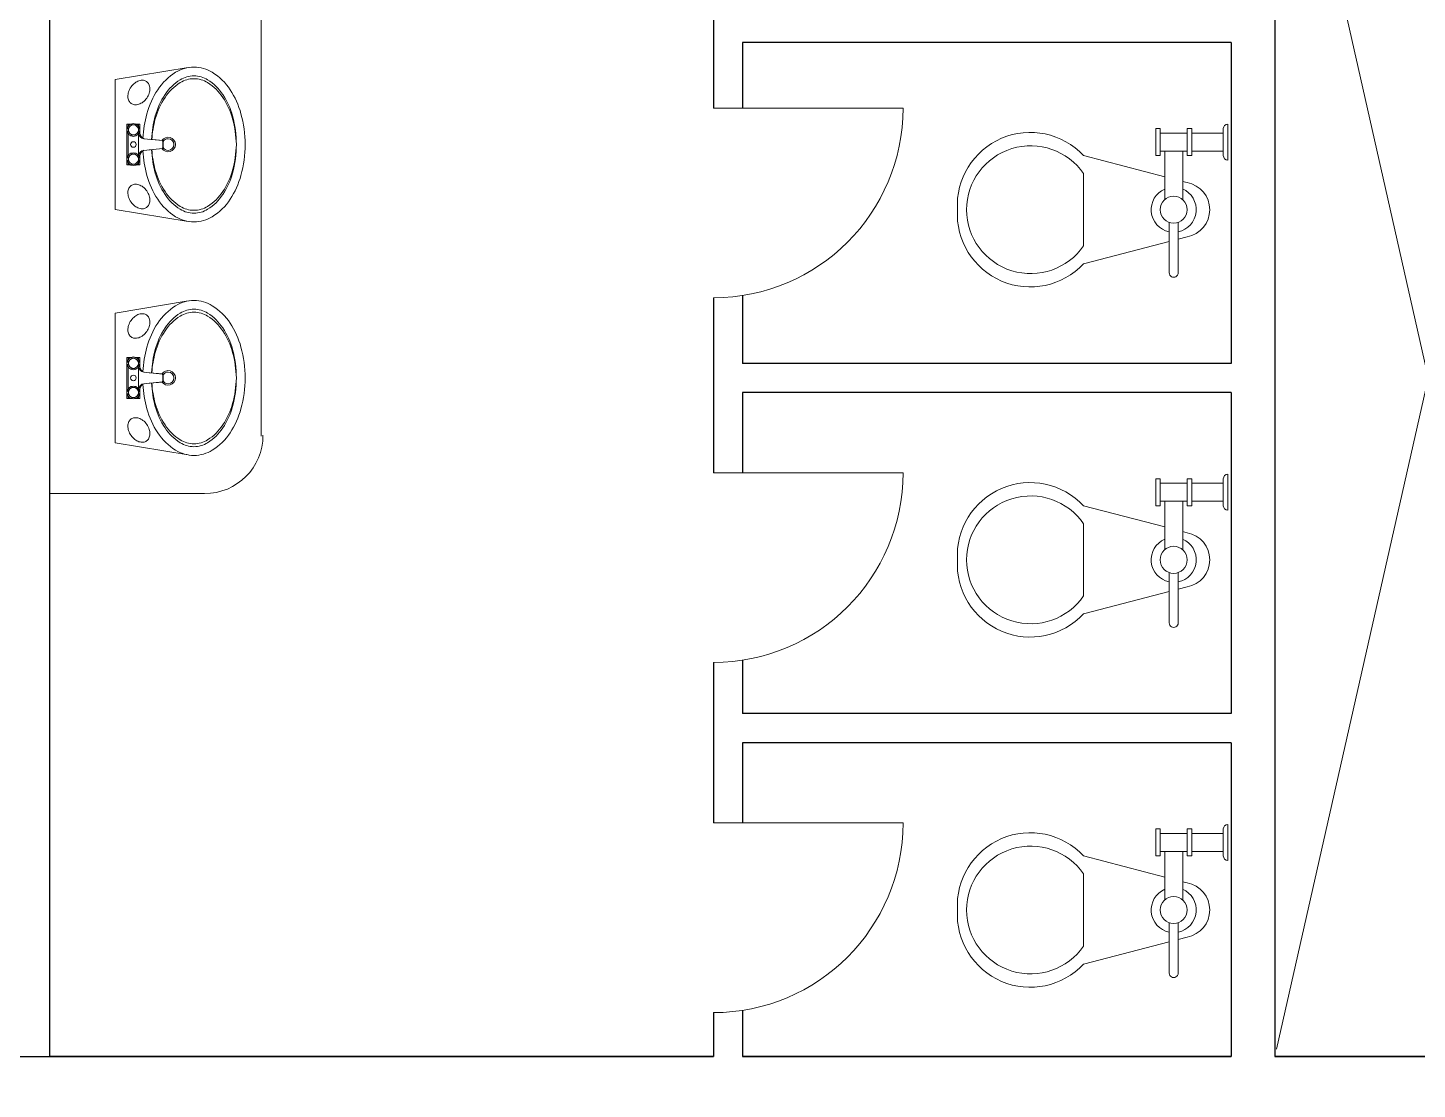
# Model space of a CAD drawing. Extents: x -59 to 582, y -1177 to 100.
# Drawn here: x 275 to 279.763, y -21.068 to -17.43 of the extents above; entities that cross this region are included whole.
import ezdxf

# ---------------------------------------------------------------- set-up
doc = ezdxf.new("R2010")
doc.units = 0
doc.header["$LTSCALE"] = 0.15
doc.layers.add('0 sockets', color=252, linetype='Continuous')
for name, color, linetype, lineweight in [('anal', 252, 'Continuous', 20), ('DOOR', 252, 'Continuous', 20), ('FIXT', 252, 'Continuous', 9), ('sofa', 252, 'Continuous', 9), ('wall', 252, 'Continuous', 30), ('WC', 252, 'Continuous', 9)]:
    doc.layers.add(name, color=color, linetype=linetype, lineweight=lineweight)

# ---------------------------------------------------------------- blocks, each defined once
blk = doc.blocks.new('ARCH')
at = {"layer": 'anal'}
for p, q in [((75.8000000037393, 372.7999999972633), (75.8000000037393, 369.9999999972632)), ((75.60621778638854, 369.8035898357494), (75.07500000373928, 369.8035898357494))]:
    blk.add_line(p, q, dxfattribs=at)
blk.add_arc((75.60621778638854, 370.0035898357495), 0.1999999999999886, 270, 0, dxfattribs=at)
at = {"layer": 'DOOR'}
for p, q in [((77.35000000373925, 371.1249999972632), (78.00000000373923, 371.1249999972632)), ((77.35000000373925, 369.8749999972632), (78.00000000373923, 369.8749999972632)), ((77.35000000373925, 368.6749999972633), (78.00000000373923, 368.6749999972633))]:
    blk.add_line(p, q, dxfattribs=at)
for centre in [(77.35000000373914, 371.1249999972632), (77.35000000373914, 369.8749999972632), (77.35000000373914, 368.6749999972633)]:
    blk.add_arc(centre, 0.6500000000000057, 270, 0, dxfattribs=at)
at = {"layer": 'FIXT'}
for p, q in [((75.55013406497683, 371.2639078855744), (75.3000000037393, 371.2224999972633)), ((75.3000000037393, 371.2224999972633), (75.3000000037393, 370.7774999972632)), ((75.33950000373927, 371.0699999972633), (75.33950000373927, 370.9299999972633)), ((75.35283485234943, 371.0699999972633), (75.33950000373927, 371.0699999972633)), ((75.34400000373928, 371.0689999972633), (75.33950000373927, 371.0699999972633)), ((75.35090946723285, 371.0689999972633), (75.34400000373928, 371.0689999972633)), ((75.34400000373928, 371.0689999972633), (75.34400000373928, 371.062649107904)), ((75.38450000373935, 371.0699999972633), (75.37116515512919, 371.0699999972633)), ((75.38000000373934, 371.0689999972633), (75.37309054024577, 371.0689999972633)), ((75.38000000373934, 371.0689999972633), (75.38450000373935, 371.0699999972633)), ((75.38000000373934, 371.0689999972633), (75.38000000373934, 371.062649107904)), ((75.38450000373935, 371.0699999972633), (75.38450000373935, 371.0391383385977)), ((75.34400000373928, 371.0373508866226), (75.34400000373928, 370.962649107904)), ((75.38000000373934, 371.0373508866226), (75.38000000373934, 370.962649107904)), ((75.46209811548154, 371.0132499972633), (75.39791716138821, 371.0199704808555)), ((75.46350531194544, 371.0139999972632), (75.41596407654193, 371.018080761407)), ((75.46209811548154, 371.0132499972633), (75.46350531194544, 371.0139999972632)), ((75.38450000373935, 370.9299999972633), (75.38450000373935, 370.9608616559289)), ((75.46209811548154, 370.9867499972632), (75.39791716138821, 370.9800295136711)), ((75.46350531194544, 370.9859999972633), (75.41596407654193, 370.9819192331197)), ((75.46209811548154, 370.9867499972632), (75.46350531194544, 370.9859999972633)), ((75.34400000373928, 370.9309999972633), (75.33950000373927, 370.9299999972633)), ((75.35283485234943, 370.9299999972633), (75.33950000373927, 370.9299999972633)), ((75.34400000373928, 370.9309999972633), (75.34400000373928, 370.9373508866227)), ((75.35090946723285, 370.9309999972633), (75.34400000373928, 370.9309999972633)), ((75.38450000373935, 370.9299999972633), (75.37116515512919, 370.9299999972633)), ((75.38000000373934, 370.9309999972633), (75.37309054024577, 370.9309999972633)), ((75.38000000373934, 370.9309999972633), (75.38000000373934, 370.9373508866227)), ((75.38000000373934, 370.9309999972633), (75.38450000373935, 370.9299999972633)), ((75.3000000037393, 370.7774999972632), (75.55013406497683, 370.7360921089521)), ((75.55013406497683, 370.4639078855744), (75.3000000037393, 370.4224999972632)), ((75.3000000037393, 370.4224999972632), (75.3000000037393, 369.9774999972633)), ((75.33950000373927, 370.2699999972632), (75.33950000373927, 370.1299999972632)), ((75.35283485234943, 370.2699999972632), (75.33950000373927, 370.2699999972632)), ((75.34400000373928, 370.2689999972632), (75.33950000373927, 370.2699999972632)), ((75.35090946723285, 370.2689999972632), (75.34400000373928, 370.2689999972632)), ((75.34400000373928, 370.2689999972632), (75.34400000373928, 370.2626491079039)), ((75.34400000373928, 370.2373508866226), (75.34400000373928, 370.1626491079039)), ((75.38450000373935, 370.2699999972632), (75.37116515512919, 370.2699999972632)), ((75.38000000373934, 370.2689999972632), (75.37309054024577, 370.2689999972632)), ((75.38000000373934, 370.2689999972632), (75.38450000373935, 370.2699999972632)), ((75.38000000373934, 370.2689999972632), (75.38000000373934, 370.2626491079039)), ((75.38000000373934, 370.2373508866226), (75.38000000373934, 370.1626491079039)), ((75.38450000373935, 370.2699999972632), (75.38450000373935, 370.2391383385976)), ((75.46209811548154, 370.2132499972632), (75.39791716138821, 370.2199704808555)), ((75.46350531194544, 370.2139999972633), (75.41596407654193, 370.2180807614069)), ((75.46209811548154, 370.2132499972632), (75.46350531194544, 370.2139999972633)), ((75.38450000373935, 370.1299999972632), (75.38450000373935, 370.1608616559288)), ((75.46209811548154, 370.1867499972633), (75.39791716138821, 370.180029513671)), ((75.46350531194544, 370.1859999972633), (75.41596407654193, 370.1819192331196)), ((75.46209811548154, 370.1867499972633), (75.46350531194544, 370.1859999972633)), ((75.34400000373928, 370.1309999972632), (75.33950000373927, 370.1299999972632)), ((75.35283485234943, 370.1299999972632), (75.33950000373927, 370.1299999972632)), ((75.34400000373928, 370.1309999972632), (75.34400000373928, 370.1373508866226)), ((75.35090946723285, 370.1309999972632), (75.34400000373928, 370.1309999972632)), ((75.38450000373935, 370.1299999972632), (75.37116515512919, 370.1299999972632)), ((75.38000000373934, 370.1309999972632), (75.37309054024577, 370.1309999972632)), ((75.38000000373934, 370.1309999972632), (75.38000000373934, 370.1373508866226)), ((75.38000000373934, 370.1309999972632), (75.38450000373935, 370.1299999972632)), ((75.3000000037393, 369.9774999972633), (75.55013406497683, 369.9360921089522))]:
    blk.add_line(p, q, dxfattribs=at)
for centre, radius in [((75.36200000373931, 371.0499999972633), 0.022), ((75.36200000373931, 371.0499999972633), 0.01725000000000002), ((75.36200000373931, 370.9999999972633), 0.009500000000000697), ((75.36200000373931, 370.9499999972633), 0.022), ((75.36200000373931, 370.9499999972633), 0.01725000000000002), ((75.36200000373931, 370.2499999972632), 0.022), ((75.36200000373931, 370.2499999972632), 0.01725000000000002), ((75.36200000373931, 370.1999999972633), 0.009500000000000697), ((75.36200000373931, 370.1499999972632), 0.022), ((75.36200000373931, 370.1499999972632), 0.01725000000000002)]:
    blk.add_circle(centre, radius, dxfattribs=at)
for centre, radius, start, end in [((75.61359080185441, 371.0765617037646), 0.2016113310805775, 122.0725242299872, 146.5346206536453), ((75.5695000037393, 371.1469233903515), 0.1185766069117644, 90, 122.0725242299872), ((75.5695000037393, 371.1469233903515), 0.1185766069117636, 57.92747577001282, 90), ((75.52540920562417, 371.0765617037646), 0.2016113310805762, 33.46537934635468, 57.92747577001282), ((75.40557867443711, 371.1608418879566), 0.06322168120376927, 145.0000000000004, 162.151780273373), ((75.40557867443711, 371.1608418879566), 0.06322168120377306, 127.8482197266326, 144.999999999999), ((75.39605049510926, 371.1731042195501), 0.04769264461385053, 108.3102771675203, 127.8482197266349), ((75.39236383595797, 371.1842449433817), 0.03595777421868709, 84.070479273349, 108.3102771675203), ((75.39363382682116, 371.1964727708961), 0.02366417252863107, 54.99999999999903, 84.0704792733472), ((75.39363382682116, 371.1964727708961), 0.02366417252863132, 25.92952072665107, 54.99999999999903), ((75.38257778999476, 371.1910972065344), 0.03595777421868816, 1.689722832478297, 25.92952072665471), ((75.37084802232864, 371.1907511809726), 0.04769264461384821, 342.1517802733678, 1.689722832478297), ((75.61359080185441, 371.0765617037646), 0.1716113310805771, 122.072524229988, 146.5346206536453), ((75.61359080185441, 371.0665617037646), 0.1716113310805772, 122.072524229988, 146.5346206536453), ((75.5695000037393, 371.1469233903515), 0.08857660691176462, 90, 122.072524229988), ((75.5695000037393, 371.1369233903515), 0.08857660691176461, 90, 122.072524229988), ((75.5695000037393, 371.1469233903515), 0.08857660691176378, 57.92747577001282, 90), ((75.5695000037393, 371.1369233903515), 0.08857660691176376, 57.92747577001282, 90), ((75.52540920562417, 371.0765617037646), 0.1716113310805757, 33.46537934635468, 57.92747577001282), ((75.52540920562417, 371.0665617037646), 0.1716113310805757, 33.46537934635468, 57.92747577001282), ((75.39079702266584, 371.1656014833515), 0.04769264461384524, 162.151780273373, 181.6897228324766), ((75.37906725499961, 371.1652554577896), 0.03595777421868784, 181.689722832475, 205.9295207266547), ((75.36801121817321, 371.159879893428), 0.02366417252863087, 205.9295207266583, 235.0000000000036), ((75.3655945498851, 371.183248444774), 0.04769264461385218, 288.3102771675337, 307.8482197266349), ((75.35606637055726, 371.1955107763674), 0.06322168120377697, 307.8482197266326, 324.9999999999968), ((75.35606637055726, 371.1955107763674), 0.06322168120377177, 324.999999999999, 342.1517802733662), ((75.6835616328262, 371.030309798546), 0.2854871674294328, 146.5346206536453, 164.6875727811857), ((75.6835616328262, 371.030309798546), 0.2554871674294328, 146.5346206536453, 164.6875727811857), ((75.6835616328262, 371.020309798546), 0.2554871674294327, 146.5346206536453, 164.6875727811857), ((75.4554383746525, 371.030309798546), 0.2554871674294351, 15.3124272188143, 33.46537934635468), ((75.4554383746525, 371.020309798546), 0.255487167429435, 15.3124272188143, 33.46537934635468), ((75.4554383746525, 371.030309798546), 0.2854871674294338, 15.3124272188143, 33.46537934635468), ((75.36801121817321, 371.159879893428), 0.02366417252862862, 234.9999999999968, 264.0704792733391), ((75.36928120903652, 371.1721077209423), 0.0359577742186856, 264.0704792733391, 288.3102771675321), ((75.794261265299, 370.9999999972633), 0.4002612615596737, 164.6875727811857, 176.8829006110579), ((75.794261265299, 370.9999999972633), 0.3702612615596732, 164.6875727811857, 177.3132669598282), ((75.34473874217959, 370.9999999972633), 0.3702612615596762, 0, 15.3124272188143), ((75.34473874217959, 370.9999999972633), 0.4002612615596772, 0, 15.3124272188143), ((75.33326338856075, 371.0499999972633), 0.01148661517858986, 315.8561028016983, 44.14389719830163), ((75.36200000373931, 371.0787366124418), 0.01148661517858986, 225.8561028016983, 314.1438971983017), ((75.39073661891787, 371.0499999972633), 0.01148661517858986, 135.8561028016984, 224.1438971983015), ((75.794261265299, 370.9899999972632), 0.3702612615596779, 164.6875727811857, 175.7709552609191), ((75.34473874217959, 370.9899999972632), 0.3702612615596785, 1.547630100424148, 15.3124272188143), ((75.36200000373931, 371.0212633820847), 0.01148661517858986, 45.85610280169836, 134.1438971983016), ((75.40000000373932, 371.039861729377), 0.02, 186.6526745146218, 264.0222574562013), ((75.40450000373933, 371.0391383385977), 0.02, 180, 254.9386848610555), ((75.48100000373934, 370.9999999972633), 0.025, 211.882673420663, 148.1173265793371), ((75.36521854305529, 370.9999999972633), 0.09778146068397708, 352.2121045592447, 7.787895440755307), ((75.36547967755014, 370.9999999972633), 0.09902032618912461, 351.8719953119207, 8.128004688079324), ((75.48100000373934, 370.9999999972633), 0.02, 90, 148.5007111808767), ((75.48100000373934, 370.9999999972633), 0.02, 270, 90), ((75.34473874217959, 370.9999999972633), 0.3702612615596738, 344.6875727811857, 0), ((75.34473874217959, 371.0099999972633), 0.3702612615596795, 344.6875727811857, 358.4523698995758), ((75.34473874217959, 370.9999999972633), 0.4002612615596736, 344.6875727811857, 0), ((75.33326338856075, 370.9499999972633), 0.01148661517858986, 315.8561028016983, 44.14389719830163), ((75.36200000373931, 370.9787366124418), 0.01148661517858986, 225.8561028016983, 314.1438971983017), ((75.39073661891787, 370.9499999972633), 0.01148661517858986, 135.8561028016984, 224.1438971983015), ((75.40000000373932, 370.9601382651496), 0.02, 95.97774254379708, 173.3473254853781), ((75.40450000373933, 370.9608616559289), 0.02, 105.0613151389445, 180), ((75.794261265299, 370.9999999972633), 0.4002612615596728, 183.117099388942, 195.3124272188143), ((75.794261265299, 370.9999999972633), 0.3702612615596605, 182.6867330401718, 195.3124272188158), ((75.794261265299, 371.0099999972633), 0.3702612615596824, 184.2290447390808, 195.3124272188143), ((75.48100000373934, 370.9999999972633), 0.02, 211.4992888191256, 270), ((75.36200000373931, 370.9212633820847), 0.01148661517858986, 45.85610280169836, 134.1438971983016), ((75.6835616328262, 370.9796901959805), 0.2554871674294328, 195.3124272188143, 213.4653793463546), ((75.4554383746525, 370.9796901959805), 0.2554871674294351, 326.5346206536453, 344.6875727811857), ((75.36801121817321, 370.8401201010986), 0.02366417252863081, 124.9999999999964, 154.0704792733416), ((75.36801121817321, 370.8401201010986), 0.02366417252862862, 95.92952072666088, 125.0000000000033), ((75.36928120903652, 370.8278922735842), 0.03595777421868561, 71.68972283246785, 95.92952072666088), ((75.3655945498851, 370.8167515497526), 0.04769264461385221, 52.15178027336511, 71.6897228324663), ((75.6835616328262, 370.9696901959805), 0.285487167429431, 195.3124272188143, 213.4653793463546), ((75.6835616328262, 370.9696901959805), 0.2554871674294303, 195.3124272188158, 213.4653793463546), ((75.4554383746525, 370.9696901959805), 0.2554871674294325, 326.5346206536453, 344.6875727811857), ((75.4554383746525, 370.9696901959805), 0.2854871674294319, 326.5346206536453, 344.6875727811857), ((75.39079702266584, 370.8343985111751), 0.04769264461384533, 178.3102771675217, 197.848219726627), ((75.37906725499961, 370.8347445367369), 0.03595777421868784, 154.0704792733453, 178.310277167525), ((75.40557867443711, 370.8391581065699), 0.06322168120376917, 197.848219726627, 214.9999999999996), ((75.35606637055726, 370.8044892181591), 0.06322168120377696, 35.00000000000324, 52.15178027336739), ((75.35606637055726, 370.8044892181591), 0.06322168120377175, 17.84821972663374, 35.00000000000097), ((75.37084802232864, 370.8092488135539), 0.04769264461384821, 358.3102771675217, 17.84821972663219), ((75.61359080185441, 370.923438290762), 0.2016113310805768, 213.4653793463546, 237.9274757700128), ((75.61359080185441, 370.933438290762), 0.1716113310805771, 213.4653793463546, 237.927475770012), ((75.61359080185441, 370.923438290762), 0.1716113310805771, 213.4653793463546, 237.927475770012), ((75.52540920562417, 370.933438290762), 0.1716113310805757, 302.0725242299872, 326.5346206536453), ((75.52540920562417, 370.923438290762), 0.1716113310805756, 302.0725242299872, 326.5346206536453), ((75.52540920562417, 370.923438290762), 0.2016113310805762, 302.0725242299872, 326.5346206536453), ((75.40557867443711, 370.8391581065699), 0.06322168120377306, 215.000000000001, 232.1517802733674), ((75.39605049510926, 370.8268957749765), 0.04769264461385053, 232.1517802733651, 251.6897228324782), ((75.39236383595797, 370.8157550511448), 0.03595777421868708, 251.6897228324797, 275.929520726651), ((75.39363382682116, 370.8035272236305), 0.02366417252863108, 275.9295207266528, 305.000000000001), ((75.39363382682116, 370.8035272236305), 0.02366417252863127, 305.000000000001, 334.0704792733489), ((75.38257778999476, 370.8089027879921), 0.03595777421868822, 334.0704792733453, 358.3102771675217), ((75.5695000037393, 370.863076604175), 0.08857660691176462, 237.927475770012, 270), ((75.5695000037393, 370.853076604175), 0.08857660691176505, 237.927475770012, 270), ((75.5695000037393, 370.863076604175), 0.08857660691176378, 270, 302.0725242299872), ((75.5695000037393, 370.853076604175), 0.08857660691176428, 270, 302.0725242299872), ((75.5695000037393, 370.853076604175), 0.1185766069117651, 237.9274757700128, 270), ((75.5695000037393, 370.853076604175), 0.1185766069117642, 270, 302.0725242299872), ((75.61359080185441, 370.2765617037645), 0.2016113310805775, 122.0725242299872, 146.5346206536453), ((75.5695000037393, 370.3469233903514), 0.1185766069117644, 90, 122.0725242299872), ((75.5695000037393, 370.3469233903514), 0.08857660691176462, 90, 122.072524229988), ((75.5695000037393, 370.3469233903514), 0.1185766069117636, 57.92747577001282, 90), ((75.5695000037393, 370.3469233903514), 0.08857660691176378, 57.92747577001282, 90), ((75.52540920562417, 370.2765617037645), 0.2016113310805762, 33.46537934635468, 57.92747577001282), ((75.39079702266584, 370.3656014833514), 0.04769264461384524, 162.151780273373, 181.6897228324766), ((75.40557867443711, 370.3608418879566), 0.06322168120376927, 145.0000000000004, 162.151780273373), ((75.40557867443711, 370.3608418879566), 0.06322168120377306, 127.8482197266326, 144.999999999999), ((75.39605049510926, 370.37310421955), 0.04769264461385053, 108.3102771675203, 127.8482197266349), ((75.39236383595797, 370.3842449433816), 0.03595777421868709, 84.070479273349, 108.3102771675203), ((75.39363382682116, 370.396472770896), 0.02366417252863107, 54.99999999999903, 84.0704792733472), ((75.39363382682116, 370.396472770896), 0.02366417252863132, 25.92952072665107, 54.99999999999903), ((75.6835616328262, 370.2303097985459), 0.2854871674294328, 146.5346206536453, 164.6875727811857), ((75.38257778999476, 370.3910972065344), 0.03595777421868816, 1.689722832478297, 25.92952072665471), ((75.37084802232864, 370.3907511809725), 0.04769264461384821, 342.1517802733678, 1.689722832478297), ((75.61359080185441, 370.2765617037645), 0.1716113310805771, 122.072524229988, 146.5346206536453), ((75.61359080185441, 370.2665617037645), 0.1716113310805772, 122.072524229988, 146.5346206536453), ((75.5695000037393, 370.3369233903514), 0.08857660691176461, 90, 122.072524229988), ((75.5695000037393, 370.3369233903514), 0.08857660691176376, 57.92747577001282, 90), ((75.52540920562417, 370.2765617037645), 0.1716113310805757, 33.46537934635468, 57.92747577001282), ((75.52540920562417, 370.2665617037645), 0.1716113310805757, 33.46537934635468, 57.92747577001282), ((75.4554383746525, 370.2303097985459), 0.2854871674294338, 15.3124272188143, 33.46537934635468), ((75.37906725499961, 370.3652554577897), 0.03595777421868784, 181.689722832475, 205.9295207266547), ((75.36801121817321, 370.3598798934279), 0.02366417252863087, 205.9295207266583, 235.0000000000036), ((75.36801121817321, 370.3598798934279), 0.02366417252862862, 234.9999999999968, 264.0704792733391), ((75.36928120903652, 370.3721077209423), 0.0359577742186856, 264.0704792733391, 288.3102771675321), ((75.3655945498851, 370.3832484447739), 0.04769264461385218, 288.3102771675337, 307.8482197266349), ((75.35606637055726, 370.3955107763674), 0.06322168120377697, 307.8482197266326, 324.9999999999968), ((75.35606637055726, 370.3955107763674), 0.06322168120377177, 324.999999999999, 342.1517802733662), ((75.6835616328262, 370.2303097985459), 0.2554871674294328, 146.5346206536453, 164.6875727811857), ((75.6835616328262, 370.2203097985459), 0.2554871674294327, 146.5346206536453, 164.6875727811857), ((75.4554383746525, 370.2303097985459), 0.2554871674294351, 15.3124272188143, 33.46537934635468), ((75.4554383746525, 370.2203097985459), 0.255487167429435, 15.3124272188143, 33.46537934635468), ((75.794261265299, 370.1999999972633), 0.4002612615596737, 164.6875727811857, 176.8829006110579), ((75.794261265299, 370.1999999972633), 0.3702612615596732, 164.6875727811857, 177.3132669598282), ((75.794261265299, 370.1899999972633), 0.3702612615596779, 164.6875727811857, 175.7709552609191), ((75.34473874217959, 370.1999999972633), 0.3702612615596762, 0, 15.3124272188143), ((75.34473874217959, 370.1899999972633), 0.3702612615596785, 1.547630100424148, 15.3124272188143), ((75.34473874217959, 370.1999999972633), 0.4002612615596772, 0, 15.3124272188143), ((75.33326338856075, 370.2499999972632), 0.01148661517858986, 315.8561028016983, 44.14389719830163), ((75.36200000373931, 370.2787366124418), 0.01148661517858986, 225.8561028016983, 314.1438971983017), ((75.39073661891787, 370.2499999972632), 0.01148661517858986, 135.8561028016984, 224.1438971983015), ((75.40000000373932, 370.2398617293769), 0.02, 186.6526745146218, 264.0222574562013), ((75.40450000373933, 370.2391383385976), 0.02, 180, 254.9386848610555), ((75.36200000373931, 370.2212633820847), 0.01148661517858986, 45.85610280169836, 134.1438971983016), ((75.48100000373934, 370.1999999972633), 0.025, 211.882673420663, 148.1173265793371), ((75.36521854305529, 370.1999999972633), 0.09778146068397708, 352.2121045592447, 7.787895440755307), ((75.36547967755014, 370.1999999972633), 0.09902032618912461, 351.8719953119207, 8.128004688079324), ((75.48100000373934, 370.1999999972633), 0.02, 90, 148.5007111808767), ((75.48100000373934, 370.1999999972633), 0.02, 211.4992888191256, 270), ((75.48100000373934, 370.1999999972633), 0.02, 270, 90), ((75.34473874217959, 370.1999999972633), 0.3702612615596738, 344.6875727811857, 0), ((75.34473874217959, 370.2099999972633), 0.3702612615596795, 344.6875727811857, 358.4523698995758), ((75.34473874217959, 370.1999999972633), 0.4002612615596736, 344.6875727811857, 0), ((75.33326338856075, 370.1499999972632), 0.01148661517858986, 315.8561028016983, 44.14389719830163), ((75.36200000373931, 370.1787366124419), 0.01148661517858986, 225.8561028016983, 314.1438971983017), ((75.39073661891787, 370.1499999972632), 0.01148661517858986, 135.8561028016984, 224.1438971983015), ((75.40000000373932, 370.1601382651496), 0.02, 95.97774254379708, 173.3473254853781), ((75.40450000373933, 370.1608616559288), 0.02, 105.0613151389445, 180), ((75.794261265299, 370.1999999972633), 0.4002612615596728, 183.117099388942, 195.3124272188143), ((75.794261265299, 370.1999999972633), 0.3702612615596605, 182.6867330401718, 195.3124272188158), ((75.794261265299, 370.2099999972633), 0.3702612615596824, 184.2290447390808, 195.3124272188143), ((75.36200000373931, 370.1212633820846), 0.01148661517858986, 45.85610280169836, 134.1438971983016), ((75.6835616328262, 370.1696901959806), 0.285487167429431, 195.3124272188143, 213.4653793463546), ((75.6835616328262, 370.1796901959806), 0.2554871674294328, 195.3124272188143, 213.4653793463546), ((75.6835616328262, 370.1696901959806), 0.2554871674294303, 195.3124272188158, 213.4653793463546), ((75.4554383746525, 370.1796901959806), 0.2554871674294351, 326.5346206536453, 344.6875727811857), ((75.4554383746525, 370.1696901959806), 0.2554871674294325, 326.5346206536453, 344.6875727811857), ((75.4554383746525, 370.1696901959806), 0.2854871674294319, 326.5346206536453, 344.6875727811857), ((75.37906725499961, 370.0347445367369), 0.03595777421868784, 154.0704792733453, 178.310277167525), ((75.36801121817321, 370.0401201010985), 0.02366417252863081, 124.9999999999964, 154.0704792733416), ((75.36801121817321, 370.0401201010985), 0.02366417252862862, 95.92952072666088, 125.0000000000033), ((75.36928120903652, 370.0278922735841), 0.03595777421868561, 71.68972283246785, 95.92952072666088), ((75.3655945498851, 370.0167515497526), 0.04769264461385221, 52.15178027336511, 71.6897228324663), ((75.35606637055726, 370.0044892181591), 0.06322168120377696, 35.00000000000324, 52.15178027336739), ((75.39079702266584, 370.0343985111751), 0.04769264461384533, 178.3102771675217, 197.848219726627), ((75.40557867443711, 370.0391581065699), 0.06322168120376917, 197.848219726627, 214.9999999999996), ((75.40557867443711, 370.0391581065699), 0.06322168120377306, 215.000000000001, 232.1517802733674), ((75.35606637055726, 370.0044892181591), 0.06322168120377175, 17.84821972663374, 35.00000000000097), ((75.38257778999476, 370.0089027879922), 0.03595777421868822, 334.0704792733468, 358.3102771675217), ((75.37084802232864, 370.0092488135539), 0.04769264461384821, 358.3102771675217, 17.84821972663219), ((75.61359080185441, 370.123438290762), 0.2016113310805768, 213.4653793463546, 237.9274757700128), ((75.61359080185441, 370.133438290762), 0.1716113310805771, 213.4653793463546, 237.927475770012), ((75.61359080185441, 370.123438290762), 0.1716113310805771, 213.4653793463546, 237.927475770012), ((75.52540920562417, 370.133438290762), 0.1716113310805757, 302.0725242299872, 326.5346206536453), ((75.52540920562417, 370.123438290762), 0.1716113310805756, 302.0725242299872, 326.5346206536453), ((75.52540920562417, 370.123438290762), 0.2016113310805762, 302.0725242299872, 326.5346206536453), ((75.39605049510926, 370.0268957749764), 0.04769264461385053, 232.1517802733651, 251.6897228324782), ((75.39236383595797, 370.0157550511448), 0.03595777421868708, 251.6897228324797, 275.929520726651), ((75.39363382682116, 370.0035272236304), 0.02366417252863108, 275.9295207266528, 305.000000000001), ((75.39363382682116, 370.0035272236304), 0.02366417252863127, 305.000000000001, 334.0704792733489), ((75.5695000037393, 370.053076604175), 0.1185766069117651, 237.9274757700128, 270), ((75.5695000037393, 370.063076604175), 0.08857660691176462, 237.927475770012, 270), ((75.5695000037393, 370.053076604175), 0.08857660691176505, 237.927475770012, 270), ((75.5695000037393, 370.063076604175), 0.08857660691176378, 270, 302.0725242299872), ((75.5695000037393, 370.053076604175), 0.08857660691176428, 270, 302.0725242299872), ((75.5695000037393, 370.053076604175), 0.1185766069117642, 270, 302.0725242299872)]:
    blk.add_arc(centre, radius, start, end, dxfattribs=at)
at = {"layer": 'sofa'}
for p, q in [((80.31935484244896, 367.8999999972632), (79.27500000373932, 372.5249999972633)), ((80.32500000373928, 372.5249999972633), (79.28064516502964, 367.8999999972633))]:
    blk.add_line(p, q, dxfattribs=at)
at = {"layer": 'wall'}
for p, q in [((75.075, 367.8749999999999), (75.075, 374.925)), ((79.27500000373932, 372.5249999972633), (79.27500000373932, 367.8749999999999)), ((77.35000000373925, 371.6749999972632), (77.35000000373925, 371.1249999972632)), ((79.12500000373934, 371.3499999972632), (77.45000000373928, 371.3499999972632)), ((77.45000000373928, 371.3499999972632), (77.45000000373928, 371.1249999972632)), ((79.12500000373934, 371.3499999972632), (79.12500000373934, 370.2499999972632)), ((77.35000000373925, 370.4749999972632), (77.35000000373925, 369.8749999972632)), ((77.45000000373928, 370.4827383683299), (77.45000000373928, 370.2499999972632)), ((79.12500000373934, 370.2499999972632), (77.45000000373928, 370.2499999972632)), ((79.12500000373934, 370.1499999972632), (77.45000000373928, 370.1499999972632)), ((77.45000000373928, 370.1499999972632), (77.45000000373928, 369.8749999972632)), ((79.12500000373934, 370.1499999972632), (79.12500000373934, 369.0499999972632)), ((77.35000000373925, 369.2249999972632), (77.35000000373925, 368.6749999972633)), ((77.45000000373928, 369.2327383683299), (77.45000000373928, 369.0499999972633)), ((79.12500000373934, 369.0499999972633), (77.45000000373928, 369.0499999972633)), ((79.12500000373934, 368.9499999972633), (77.45000000373916, 368.9499999972633)), ((77.45000000373928, 368.9499999972633), (77.45000000373928, 368.6749999972632)), ((79.12500000373934, 368.9499999972633), (79.12500000373934, 367.8749999999999)), ((77.35000000373925, 368.0249999972632), (77.3500000037392, 367.8749999999999)), ((77.45000000373928, 368.03273836833), (77.45000000373928, 367.8749999999999)), ((72.37500000000001, 367.8749999999999), (77.3500000037392, 367.8749999999999)), ((77.3500000037392, 367.8749999999999), (75.075, 367.8749999999999)), ((79.12500000373934, 367.8749999999999), (77.45000000373926, 367.8749999999999)), ((77.45000000373928, 367.8749999999999), (79.12500000373936, 367.8749999999999)), ((80.32500000373928, 367.8749999999999), (79.27500000373932, 367.875)), ((79.27500000373932, 367.8749999999999), (80.32500000373928, 367.875))]:
    blk.add_line(p, q, dxfattribs=at)
at = {"layer": 'WC'}
for p, q in [((78.86610297716796, 371.0546509198548), (78.88154668342868, 371.0546509197454)), ((78.8661029765121, 370.9619886822904), (78.86610297716796, 371.0546509198548)), ((78.88154668342868, 371.0546509197454), (78.88154668277282, 370.9619886821811)), ((78.97420892099304, 371.0546509190896), (78.98965262725376, 371.0546509189803)), ((78.97420892033718, 370.9619886815252), (78.97420892099304, 371.0546509190896)), ((78.98965262725376, 371.0546509189803), (78.9896526265979, 370.961988681416)), ((79.09775857042298, 370.9619886806507), (79.09775857107884, 371.0546509182151)), ((79.11320227657434, 370.9465449742808), (79.11320227744882, 371.0700946243666)), ((78.88154668331931, 371.0392072134847), (78.97420892088367, 371.0392072128288)), ((78.9896526271444, 371.0392072127196), (79.09775857096948, 371.0392072119544)), ((78.89716953551245, 370.8894217950926), (78.61900367634048, 370.9619886840394)), ((78.88154668277282, 370.9619886821811), (78.8661029765121, 370.9619886822904)), ((78.97420892044643, 370.9774323877859), (78.88154668288207, 370.9774323884418)), ((78.8969903891428, 370.9774323883325), (78.8969903879666, 370.8112488427433)), ((78.95876521300609, 370.8107669986708), (78.9587652141857, 370.9774323878953)), ((78.9896526265979, 370.961988681416), (78.97420892033718, 370.9619886815252)), ((79.09775857053224, 370.9774323869115), (78.98965262670716, 370.9774323876767)), ((78.61900367415429, 370.6531145588249), (78.61900367590324, 370.9002138589965)), ((78.97420891968132, 370.8693264439609), (78.9583852982757, 370.8734530023858)), ((78.91243409245222, 370.5604523191836), (78.91243409367651, 370.7334280067862)), ((78.94332150619796, 370.7334280065676), (78.94332150497367, 370.560452318965)), ((78.91216846146445, 370.6678169651101), (78.61900367371705, 370.591339733782)), ((78.9742089183696, 370.6840019688321), (78.94306822900792, 370.6758785795595)), ((79.11320227657434, 369.7465449742807), (79.11320227744882, 369.8700946243665)), ((78.86610297716796, 369.8546509198547), (78.88154668342868, 369.8546509197455)), ((78.8661029765121, 369.7619886822904), (78.86610297716796, 369.8546509198547)), ((78.88154668342868, 369.8546509197455), (78.88154668277282, 369.7619886821811)), ((78.88154668331931, 369.8392072134848), (78.97420892088367, 369.8392072128289)), ((78.97420892099304, 369.8546509190896), (78.98965262725376, 369.8546509189803)), ((78.97420892033718, 369.7619886815253), (78.97420892099304, 369.8546509190896)), ((78.98965262725376, 369.8546509189803), (78.9896526265979, 369.7619886814159)), ((78.9896526271444, 369.8392072127195), (79.09775857096948, 369.8392072119544)), ((79.09775857042298, 369.7619886806508), (79.09775857107884, 369.8546509182152)), ((78.89716953551245, 369.6894217950926), (78.61900367634048, 369.7619886840394)), ((78.88154668277282, 369.7619886821811), (78.8661029765121, 369.7619886822904)), ((78.97420892044643, 369.777432387786), (78.88154668288207, 369.7774323884419)), ((78.8969903891428, 369.7774323883325), (78.8969903879666, 369.6112488427434)), ((78.95876521300609, 369.6107669986708), (78.9587652141857, 369.7774323878953)), ((78.9896526265979, 369.7619886814159), (78.97420892033718, 369.7619886815253)), ((79.09775857053224, 369.7774323869115), (78.98965262670716, 369.7774323876766)), ((78.61900367415429, 369.4531145588248), (78.61900367590324, 369.7002138589964)), ((78.97420891968132, 369.6693264439609), (78.9583852982757, 369.6734530023857)), ((78.91243409245222, 369.3604523191837), (78.91243409367651, 369.5334280067863)), ((78.94332150619796, 369.5334280065676), (78.94332150497367, 369.360452318965)), ((78.9742089183696, 369.4840019688322), (78.94306822900792, 369.4758785795594)), ((78.91216846146445, 369.46781696511), (78.61900367371705, 369.3913397337819)), ((79.11320227657434, 368.5465449742808), (79.11320227744882, 368.6700946243666)), ((78.86610297716796, 368.6546509198548), (78.88154668342868, 368.6546509197454)), ((78.8661029765121, 368.5619886822905), (78.86610297716796, 368.6546509198548)), ((78.88154668342868, 368.6546509197454), (78.88154668277282, 368.5619886821811)), ((78.88154668331931, 368.6392072134847), (78.97420892088367, 368.6392072128289)), ((78.97420892099304, 368.6546509190896), (78.98965262725376, 368.6546509189803)), ((78.97420892033718, 368.5619886815252), (78.97420892099304, 368.6546509190896)), ((78.98965262725376, 368.6546509189803), (78.9896526265979, 368.561988681416)), ((78.9896526271444, 368.6392072127196), (79.09775857096948, 368.6392072119544)), ((79.09775857042298, 368.5619886806508), (79.09775857107884, 368.6546509182151)), ((78.97420892044643, 368.577432387786), (78.88154668288207, 368.5774323884418)), ((78.8969903891428, 368.5774323883326), (78.8969903879666, 368.4112488427434)), ((78.95876521300609, 368.4107669986707), (78.9587652141857, 368.5774323878953)), ((79.09775857053224, 368.5774323869115), (78.98965262670716, 368.5774323876767)), ((78.89716953551245, 368.4894217950927), (78.61900367634048, 368.5619886840394)), ((78.88154668277282, 368.5619886821811), (78.8661029765121, 368.5619886822905)), ((78.9896526265979, 368.561988681416), (78.97420892033718, 368.5619886815252)), ((78.61900367415429, 368.2531145588249), (78.61900367590324, 368.5002138589965)), ((78.97420891968132, 368.4693264439609), (78.9583852982757, 368.4734530023858)), ((78.91243409245222, 368.1604523191836), (78.91243409367651, 368.3334280067862)), ((78.94332150619796, 368.3334280065676), (78.94332150497367, 368.160452318965)), ((78.91216846146445, 368.26781696511), (78.61900367371705, 368.191339733782)), ((78.9742089183696, 368.2840019688322), (78.94306822900792, 368.2758785795595))]:
    blk.add_line(p, q, dxfattribs=at)
for centre in [(78.92787780024328, 370.7766642067245), (78.92787780024328, 369.5766642067244), (78.92787780024328, 368.3766642067245)]:
    blk.add_circle(centre, 0.04633111878217733, dxfattribs=at)
for centre, radius, start, end in [((79.1138818004102, 371.0539713950255), 0.01613601672498159, 92.40839959446795, 177.5915995944612), ((78.43618725790107, 370.7914067722011), 0.2500413262142807, 43.01721959446179, 183.3799995944643), ((78.4375988125408, 370.7755121097076), 0.2201334462061219, 34.50542959446447, 179.699999594462), ((79.113881799764, 370.9626682036121), 0.01613601672498159, 182.408399594463, 267.5915995944645), ((78.95722084213863, 370.7766642065168), 0.09420660819042723, 280.3888995944677, 79.61113959446898), ((78.92787780024328, 370.7766642067245), 0.07721853130362888, 113.4136995944609, 258.1236995944575), ((78.92787780024328, 370.7766642067245), 0.07721853130362888, 281.4229995944643, 67.14952959446013), ((78.43618725769245, 370.7619216482082), 0.2500413262142807, 176.619999594464, 316.9827995944626), ((78.43759881255717, 370.7778163106817), 0.2201334462061219, 180.2999995944624, 325.4945995944616), ((78.92787779871294, 370.5604523190743), 0.01544370626072578, 179.9999995944621, 359.9999995944621), ((79.1138818004102, 369.8539713950255), 0.01613601672498159, 92.40839959446795, 177.5915995944612), ((78.43618725790107, 369.5914067722011), 0.2500413262142807, 43.01721959446059, 183.3799995944627), ((78.4375988125408, 369.5755121097076), 0.2201334462061219, 34.50542959446221, 179.699999594462), ((79.113881799764, 369.7626682036122), 0.01613601672498159, 182.408399594463, 267.5915995944645), ((78.95722084213863, 369.5766642065167), 0.09420660819042723, 280.3888995944677, 79.61113959446898), ((78.92787780024328, 369.5766642067244), 0.07721853130362888, 113.4136995944609, 258.1236995944575), ((78.92787780024328, 369.5766642067244), 0.07721853130362888, 281.4229995944643, 67.14952959446013), ((78.43618725769245, 369.5619216482081), 0.2500413262142807, 176.6199995944623, 316.9827995944626), ((78.43759881255717, 369.5778163106817), 0.2201334462061219, 180.2999995944624, 325.4945995944616), ((78.92787779871294, 369.3604523190743), 0.01544370626072578, 179.9999995944621, 359.9999995944621), ((79.1138818004102, 368.6539713950256), 0.01613601672498159, 92.40839959446795, 177.5915995944612), ((78.43618725790107, 368.3914067722011), 0.2500413262142807, 43.01721959446059, 183.3799995944627), ((78.4375988125408, 368.3755121097075), 0.2201334462061219, 34.50542959446221, 179.699999594462), ((79.113881799764, 368.5626682036121), 0.01613601672498159, 182.408399594463, 267.5915995944645), ((78.92787780024328, 368.3766642067245), 0.07721853130362888, 113.4136995944609, 258.1236995944575), ((78.92787780024328, 368.3766642067245), 0.07721853130362888, 281.4229995944643, 67.14952959446013), ((78.95722084213863, 368.3766642065168), 0.09420660819042723, 280.3888995944677, 79.61113959446898), ((78.43618725769245, 368.3619216482082), 0.2500413262142807, 176.6199995944623, 316.9827995944626), ((78.43759881255717, 368.3778163106817), 0.2201334462061219, 180.2999995944624, 325.4945995944616), ((78.92787779871294, 368.1604523190744), 0.01544370626072578, 179.9999995944621, 359.9999995944621)]:
    blk.add_arc(centre, radius, start, end, dxfattribs=at)
blk = doc.blocks.new('EE')
at = {"layer": '0 sockets'}
h = blk.add_hatch(color=6, dxfattribs=at)
h.dxf.hatch_style = 1
h.paths.add_polyline_path([(582.3937529413614, 81.84059561897809), (-59.11538462552016, 81.84059561897809), (-59.11538462552005, -114.5818879763037), (582.3937529413615, -114.5818879763037)])
h.paths.add_polyline_path([(577.3937529413615, 76.84059561897811), (577.3937529413615, -109.5818879763037), (-54.11538462552005, -109.5818879763037), (-54.11538462552005, 76.84059561897811)], flags=16)
h.paths.add_polyline_path([(408.0255041408368, -15.13907199503808, -1), (406.5169781636647, -15.13907199503808, -1)], flags=0)
h.paths.add_polyline_path([(457.7834997763717, -31.11928767122095, 0.4142135623730955), (457.6834997763717, -31.01928767122092), (444.3112663265929, -31.01928767122092, 0.414213562373095), (444.2112663265929, -31.11928767122095), (444.2112663265929, -48.4465131922916), (415.8335536434206, -48.4465131922916), (415.8335536434206, -19.48321325414598), (417.425, -19.48321325414594, 0.4142135623730113), (417.525, -19.38321325414594), (417.525, -15.23907199503807, 0.4142135623730955), (417.425, -15.13907199503808), (407.273587473982, -15.13907199503808), (407.2712411522508, -15.89333498363202), (407.2712411522508, -15.13907199503808), (417.525, -15.13907199503808), (417.525, -19.48321325414594), (415.9335536434206, -19.48321325414599, 0.414213562373095), (415.8335536434206, -19.58321325414602), (415.8335536434206, -48.34651319229158, 0.414213562373095), (415.9335536434206, -48.4465131922916), (444.1112663265928, -48.4465131922916, 0.4142135623730951), (444.2112663265929, -48.34651319229161), (444.2112663265929, -31.01928767122094), (457.7834997763717, -31.01928767122094)], flags=0)
h.paths.add_polyline_path([(244.6112663265928, -46.06817623541397), (244.6112663265929, -46.01440018598691), (244.5225908147903, -46.01440018598691, -0.2795262273715219)], flags=0)
h.paths.add_polyline_path([(404.6896926771948, 26.94743460442818), (525.0345422037076, 26.94743460442818), (525.0345422037076, 46.28450872494535), (404.6896926771948, 46.28450872494535)], flags=8)
h.paths.add_polyline_path([(202.643737055672, 24.07838617142778), (289.3193281135196, 24.07838617142778), (289.3193281135196, 38.41057051957581), (202.643737055672, 38.41057051957581)], flags=8)
h.paths.add_polyline_path([(30.91970277301305, 26.42930717592634), (112.5904040584915, 26.42930717592634), (112.5904040584915, 40.76149152407437), (30.91970277301305, 40.76149152407437)], flags=8)
h.paths.add_polyline_path([(441.8806377417889, -10.20555391806542), (442.2163520275032, -10.20555391806542), (442.2163520275032, -9.755553918065425), (441.8806377417889, -9.755553918065425)], flags=8)
h.paths.add_polyline_path([(422.2717163799891, -10.24588240529861), (422.621716379989, -10.24588240529861), (422.621716379989, -9.795882405298608), (422.2717163799891, -9.795882405298608)], flags=8)
h.paths.add_polyline_path([(406.5093452241519, -14.40999963332147), (406.8593452241519, -14.40999963332147), (406.8593452241519, -13.95999963332147), (406.5093452241519, -13.95999963332147)], flags=8)
h.paths.add_polyline_path([(406.21040212487, -35.71338391505274), (406.5461164105843, -35.71338391505274), (406.5461164105843, -35.26338391505274), (406.21040212487, -35.26338391505274)], flags=8)
h.paths.add_polyline_path([(422.8414265456351, -60.60683472167498), (423.1914265456351, -60.60683472167498), (423.1914265456351, -60.15683472167498), (422.8414265456351, -60.15683472167498)], flags=8)
h.paths.add_polyline_path([(442.3908235522896, -60.8398964221245), (442.7551092665753, -60.8398964221245), (442.7551092665753, -60.3898964221245), (442.3908235522896, -60.3898964221245)], flags=8)
h.paths.add_polyline_path([(456.8437951641856, -54.100405846077), (457.1937951641855, -54.100405846077), (457.1937951641855, -53.650405846077), (456.8437951641856, -53.650405846077)], flags=8)
h.paths.add_polyline_path([(470.857931074038, -50.81008624631009), (471.207931074038, -50.81008624631009), (471.207931074038, -50.36008624631008), (470.857931074038, -50.36008624631008)], flags=8)
h.paths.add_polyline_path([(490.1230860260659, -50.7559543022388), (490.3445145974945, -50.7559543022388), (490.3445145974945, -50.3059543022388), (490.1230860260659, -50.3059543022388)], flags=8)
h.paths.add_polyline_path([(225.5085006357453, -20.34282686867384), (226.1335006357453, -20.34282686867384), (226.1335006357453, -20.11782686867384), (225.5085006357453, -20.11782686867384)], flags=8)
h.paths.add_polyline_path([(233.700178764236, -19.93758058801477), (234.325178764236, -19.93758058801477), (234.325178764236, -19.71258058801477), (233.700178764236, -19.71258058801477)], flags=8)
h.paths.add_polyline_path([(241.8749819977672, -19.55158887526527), (242.4999819977672, -19.55158887526527), (242.4999819977672, -19.32658887526527), (241.8749819977672, -19.32658887526527)], flags=8)
h.paths.add_polyline_path([(245.1714630661612, -24.63192714963417), (245.7964630661612, -24.63192714963417), (245.7964630661612, -24.40692714963417), (245.1714630661612, -24.40692714963417)], flags=8)
h.paths.add_polyline_path([(247.812943505213, -19.25464735180473), (248.437943505213, -19.25464735180473), (248.437943505213, -19.02964735180474), (247.812943505213, -19.02964735180474)], flags=8)
h.paths.add_polyline_path([(249.6481083827478, -13.38658546509787), (250.2731083827478, -13.38658546509787), (250.2731083827478, -13.16158546509787), (249.6481083827478, -13.16158546509787)], flags=8)
h.paths.add_polyline_path([(257.3232465819172, -15.7941224306807), (257.9482465819173, -15.7941224306807), (257.9482465819173, -15.5691224306807), (257.3232465819172, -15.5691224306807)], flags=8)
h.paths.add_polyline_path([(257.5824605902794, -13.18338894786779), (258.1574605902794, -13.18338894786779), (258.1574605902794, -12.95838894786779), (257.5824605902794, -12.95838894786779)], flags=8)
h.paths.add_polyline_path([(264.0640447864374, -13.10053036071808), (264.6640447864374, -13.10053036071808), (264.6640447864374, -12.87553036071808), (264.0640447864374, -12.87553036071808)], flags=8)
h.paths.add_polyline_path([(288.7886499936925, -40.90180280815922), (289.3636499936925, -40.90180280815922), (289.3636499936925, -40.67680280815922), (288.7886499936925, -40.67680280815922)], flags=8)
h.paths.add_polyline_path([(280.687193080585, -41.00544278772673), (281.262193080585, -41.00544278772673), (281.262193080585, -40.78044278772673), (280.687193080585, -40.78044278772673)], flags=8)
h.paths.add_polyline_path([(270.8638082633501, -40.87518221243783), (271.4388082633501, -40.87518221243783), (271.4388082633501, -40.65018221243783), (270.8638082633501, -40.65018221243783)], flags=8)
h.paths.add_polyline_path([(261.4342734992409, -40.77111800478826), (262.009273499241, -40.77111800478826), (262.009273499241, -40.54611800478826), (261.4342734992409, -40.54611800478826)], flags=8)
h.paths.add_polyline_path([(254.7640781454524, -40.85305694247119), (255.3390781454524, -40.85305694247119), (255.3390781454524, -40.62805694247119), (254.7640781454524, -40.62805694247119)], flags=8)
h.paths.add_polyline_path([(247.0084061071233, -40.84524437633456), (247.5834061071233, -40.84524437633456), (247.5834061071233, -40.62024437633455), (247.0084061071233, -40.62024437633455)], flags=8)
h.paths.add_polyline_path([(245.8520830561487, -36.4789499740674), (246.4270830561487, -36.4789499740674), (246.4270830561487, -36.2539499740674), (245.8520830561487, -36.2539499740674)], flags=8)
h.paths.add_polyline_path([(243.9335998575974, -41.63865387052657), (244.5085998575974, -41.63865387052657), (244.5085998575974, -41.41365387052657), (243.9335998575974, -41.41365387052657)], flags=8)
h.paths.add_polyline_path([(245.5339712100926, -46.58662275700055), (246.0589712100926, -46.58662275700055), (246.0589712100926, -46.36162275700055), (245.5339712100926, -46.36162275700055)], flags=8)
h.paths.add_polyline_path([(245.3614769457803, -51.83214087196222), (245.9114769457803, -51.83214087196222), (245.9114769457803, -51.60714087196222), (245.3614769457803, -51.60714087196222)], flags=8)
h.paths.add_polyline_path([(239.7214548805009, -52.2724399447735), (240.3214548805009, -52.2724399447735), (240.3214548805009, -52.0474399447735), (239.7214548805009, -52.0474399447735)], flags=8)
h.paths.add_polyline_path([(232.0686110388091, -52.91651678428308), (232.6686110388091, -52.91651678428308), (232.6686110388091, -52.69151678428308), (232.0686110388091, -52.69151678428308)], flags=8)
h.paths.add_polyline_path([(225.5587941114777, -53.64621666177492), (226.1587941114776, -53.64621666177492), (226.1587941114776, -53.42121666177492), (225.5587941114777, -53.42121666177492)], flags=8)
h.paths.add_polyline_path([(227.6144763753313, -48.12804412232264), (228.2144763753313, -48.12804412232264), (228.2144763753313, -47.90304412232264), (227.6144763753313, -47.90304412232264)], flags=8)
h.paths.add_polyline_path([(219.527922511605, -49.48912541935362), (220.127922511605, -49.48912541935362), (220.127922511605, -49.26412541935362), (219.527922511605, -49.26412541935362)], flags=8)
h.paths.add_polyline_path([(217.7703012353871, -44.28434425638454), (218.3703012353871, -44.28434425638454), (218.3703012353871, -44.05934425638453), (217.7703012353871, -44.05934425638453)], flags=8)
h.paths.add_polyline_path([(216.4425362346577, -34.71306200950504), (217.0425362346577, -34.71306200950504), (217.0425362346577, -34.48806200950504), (216.4425362346577, -34.48806200950504)], flags=8)
h.paths.add_polyline_path([(216.7993198718443, -27.09142075722751), (217.3993198718443, -27.09142075722751), (217.3993198718443, -26.86642075722752), (216.7993198718443, -26.86642075722752)], flags=8)
h.paths.add_polyline_path([(216.7292848473456, -21.75450752488051), (217.2792848473456, -21.75450752488051), (217.2792848473456, -21.52950752488051), (216.7292848473456, -21.52950752488051)], flags=8)
h.paths.add_polyline_path([(84.86168507077491, -42.44479031699245), (85.3866850707749, -42.44479031699245), (85.3866850707749, -42.21979031699244), (84.86168507077491, -42.21979031699244)], flags=8)
h.paths.add_polyline_path([(82.45969822506157, -48.76149920117194), (83.00969822506156, -48.76149920117194), (83.00969822506156, -48.53649920117194), (82.45969822506157, -48.53649920117194)], flags=8)
h.paths.add_polyline_path([(78.4165000753001, -48.71033323979332), (78.9415000753001, -48.71033323979332), (78.9415000753001, -48.48533323979332), (78.4165000753001, -48.48533323979332)], flags=8)
h.paths.add_polyline_path([(75.54688551424668, -42.451896682955), (76.07188551424667, -42.451896682955), (76.07188551424667, -42.226896682955), (75.54688551424668, -42.226896682955)], flags=8)
h.paths.add_polyline_path([(74.01933323335967, -42.41835949639636), (74.54433323335967, -42.41835949639636), (74.54433323335967, -42.19335949639635), (74.01933323335967, -42.19335949639635)], flags=8)
h.paths.add_polyline_path([(72.85969755844786, -48.76149920108826), (73.38469755844785, -48.76149920108826), (73.38469755844785, -48.53649920108826), (72.85969755844786, -48.53649920108826)], flags=8)
h.paths.add_polyline_path([(68.65110192256772, -48.70727104280382), (69.17610192256771, -48.70727104280382), (69.17610192256771, -48.48227104280382), (68.65110192256772, -48.48227104280382)], flags=8)
h.paths.add_polyline_path([(69.27055304788983, -42.45628787342229), (69.79555304788983, -42.45628787342229), (69.79555304788983, -42.23128787342229), (69.27055304788983, -42.23128787342229)], flags=8)
h.paths.add_polyline_path([(65.6600219974334, -42.44271345036764), (66.1850219974334, -42.44271345036764), (66.1850219974334, -42.21771345036764), (65.6600219974334, -42.21771345036764)], flags=8)
h.paths.add_polyline_path([(63.35356990554452, -48.7076154468018), (63.87856990554453, -48.7076154468018), (63.87856990554453, -48.4826154468018), (63.35356990554452, -48.4826154468018)], flags=8)
h.paths.add_polyline_path([(58.95694329602491, -48.71763042259982), (59.43194329602491, -48.71763042259982), (59.43194329602491, -48.49263042259982), (58.95694329602491, -48.49263042259982)], flags=8)
h.paths.add_polyline_path([(56.58422776988728, -43.04061441286063), (57.08422776988728, -43.04061441286063), (57.08422776988728, -42.81561441286063), (56.58422776988728, -42.81561441286063)], flags=8)
h.paths.add_polyline_path([(55.21474150753857, -39.31207290045381), (55.76474150753857, -39.31207290045381), (55.76474150753857, -39.0870729004538), (55.21474150753857, -39.0870729004538)], flags=8)
h.paths.add_polyline_path([(47.25042028124675, -39.11766383092139), (47.80042028124676, -39.11766383092139), (47.80042028124676, -38.89266383092139), (47.25042028124675, -38.89266383092139)], flags=8)
h.paths.add_polyline_path([(36.68122102547445, -56.17742829753882), (37.23122102547445, -56.17742829753882), (37.23122102547445, -55.95242829753882), (36.68122102547445, -55.95242829753882)], flags=8)
h.paths.add_polyline_path([(28.09261712412754, -56.08001818641775), (28.64261712412754, -56.08001818641775), (28.64261712412754, -55.85501818641775), (28.09261712412754, -55.85501818641775)], flags=8)
h.paths.add_polyline_path([(11.22377085007229, -49.61678385763502), (11.77377085007229, -49.61678385763502), (11.77377085007229, -49.39178385763502), (11.22377085007229, -49.39178385763502)], flags=8)
h.paths.add_polyline_path([(15.15362170355643, -39.27213125777234), (15.70362170355643, -39.27213125777234), (15.70362170355643, -39.04713125777234), (15.15362170355643, -39.04713125777234)], flags=8)
h.paths.add_polyline_path([(15.21527725000734, -30.39445825989576), (15.76527725000734, -30.39445825989576), (15.76527725000734, -30.16945825989576), (15.21527725000734, -30.16945825989576)], flags=8)
h.paths.add_polyline_path([(12.58416326130105, -22.23954501101132), (13.13416326130105, -22.23954501101132), (13.13416326130105, -22.01454501101132), (12.58416326130105, -22.01454501101132)], flags=8)
h.paths.add_polyline_path([(13.43959557207986, -29.57358961658996), (13.93959557207986, -29.57358961658996), (13.93959557207986, -29.34858961658996), (13.43959557207986, -29.34858961658996)], flags=8)

msp = doc.modelspace()

# ---------------------------------------------------------------- block references
at = {"layer": '0 sockets', "color": 3}
for name, p in [('EE', (0, 0)), ('ARCH', (200, -388.8302242654192))]:
    msp.add_blockref(name, p, dxfattribs=at)

doc.saveas('drawing.dxf')
